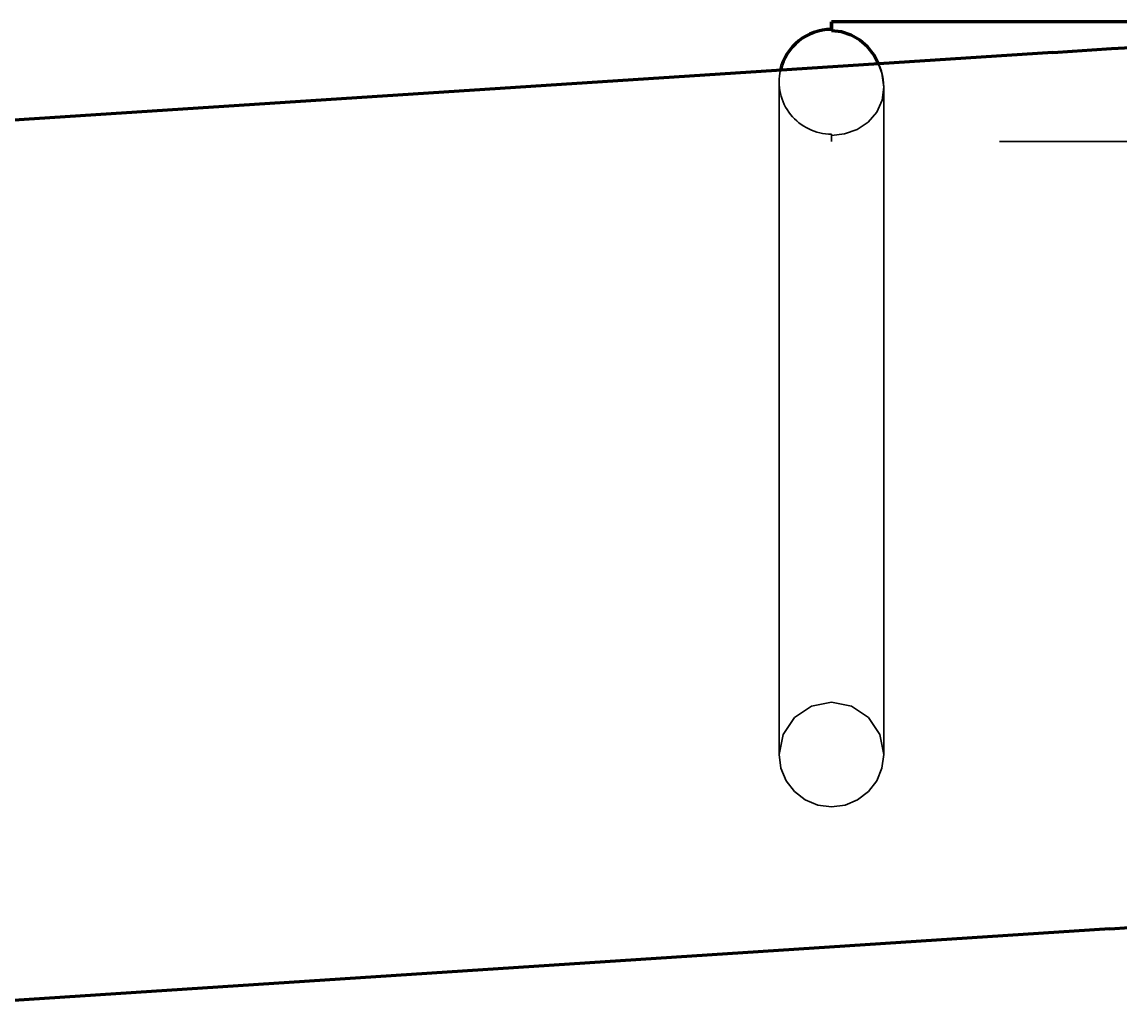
# Model space of a CAD drawing. Header units: millimetres. Extents: x 0 to 2208, y 0 to 420.
# Drawn here: x 184.604 to 187.543, y 215.97 to 218.611 of the extents above; entities that cross this region are included whole.
import ezdxf

# ---------------------------------------------------------------- set-up
doc = ezdxf.new("R2010")
doc.units = ezdxf.units.MM
doc.linetypes.add('IRAM-E-TRAZOS', pattern=[5, 4, -1])
doc.layers.add('01-VISIBLE', color=7, linetype='CONTINUOUS', lineweight=70)
doc.layers.add('02-OCULTA', color=4, linetype='IRAM-E-TRAZOS', lineweight=35)

msp = doc.modelspace()

# ---------------------------------------------------------------- linework, layer by layer
at = {"layer": '01-VISIBLE'}
for p, q in [((187.6709, 218.6111), (186.7709, 218.6111)), ((187.3633, 218.5295), (184.0734, 218.3152)), ((187.516, 216.1845), (184.2261, 215.9702))]:
    msp.add_line(p, q, dxfattribs=at)
for points in [[(186.7709, 218.6111), (186.7709, 218.6078), (186.7709, 218.6044), (186.7709, 218.6011), (186.7709, 218.5978), (186.7709, 218.5944), (186.7709, 218.5911)], [(186.7709, 218.5878), (186.7709, 218.5917), (186.7709, 218.5955), (186.7709, 218.5994), (186.7709, 218.6033), (186.7709, 218.6072), (186.7709, 218.6111)], [(186.8973, 218.4992), (186.8842, 218.523), (186.8673, 218.5442), (186.8469, 218.5622), (186.8236, 218.576), (186.7979, 218.5847), (186.7709, 218.5878)], [(187.3633, 218.5295), (187.4158, 218.533), (187.4683, 218.5364), (187.5208, 218.5398), (187.5733, 218.5432), (187.6258, 218.5466), (187.6783, 218.5501), (187.7308, 218.5535), (187.7834, 218.5569), (187.8359, 218.5603), (187.8884, 218.5638), (187.9409, 218.5672), (187.9934, 218.5706), (188.0459, 218.574), (188.0984, 218.5774), (188.1509, 218.5809)], [(187.516, 216.1845), (187.5689, 216.188), (187.6218, 216.1914), (187.6748, 216.1949), (187.7277, 216.1983), (187.7806, 216.2017), (187.8335, 216.2052), (187.8864, 216.2086), (187.9393, 216.2121), (187.9922, 216.2155), (188.0451, 216.219), (188.098, 216.2224), (188.1509, 216.2259)]]:
    msp.add_lwpolyline(points, dxfattribs=at)
msp.add_arc((186.7709, 218.4511), 0.14, 90, 167.2249, dxfattribs=at)
at = {"layer": '02-OCULTA'}
msp.add_line((191.2209, 218.2911), (186.7709, 218.2911), dxfattribs=at)
for points in [[(186.7709, 218.5911), (186.7709, 218.5905), (186.7709, 218.59), (186.7709, 218.5894), (186.7709, 218.5889), (186.7709, 218.5883), (186.7709, 218.5878)], [(186.7709, 218.5878), (186.7709, 218.5883), (186.7709, 218.5889), (186.7709, 218.5894), (186.7709, 218.59), (186.7709, 218.5905), (186.7709, 218.5911)], [(186.7709, 218.5911), (186.7709, 218.5905), (186.7709, 218.59), (186.7709, 218.5894), (186.7709, 218.5889), (186.7709, 218.5883), (186.7709, 218.5878)], [(186.9109, 218.4369), (186.906, 218.4743), (186.8922, 218.5095), (186.8706, 218.5406), (186.8422, 218.5655), (186.8082, 218.5819), (186.7709, 218.5878)], [(186.9109, 218.4369), (186.9105, 218.4476), (186.9093, 218.4582), (186.9074, 218.4687), (186.9047, 218.4791), (186.9013, 218.4893), (186.8973, 218.4992)], [(186.6309, 218.4511), (186.6309, 218.3997), (186.6309, 218.3482), (186.6309, 218.2968), (186.6309, 218.2454), (186.6309, 218.194), (186.6309, 218.1425), (186.6309, 218.0911), (186.6309, 218.0397), (186.6309, 217.9882), (186.6309, 217.9368), (186.6309, 217.8854), (186.6309, 217.834), (186.6309, 217.7825), (186.6309, 217.7311), (186.6309, 217.6797), (186.6309, 217.6282), (186.6309, 217.5768), (186.6309, 217.5254), (186.6309, 217.474), (186.6309, 217.4225), (186.6309, 217.3711), (186.6309, 217.3197), (186.6309, 217.2682), (186.6309, 217.2168), (186.6309, 217.1654), (186.6309, 217.114), (186.6309, 217.0625), (186.6309, 217.0111), (186.6309, 216.9597), (186.6309, 216.9082), (186.6309, 216.8568), (186.6309, 216.8054), (186.6309, 216.754), (186.6309, 216.7025), (186.6309, 216.6511)], [(186.6309, 218.4511), (186.6309, 218.3997), (186.6309, 218.3482), (186.6309, 218.2968), (186.6309, 218.2454), (186.6309, 218.194), (186.6309, 218.1425), (186.6309, 218.0911), (186.6309, 218.0397), (186.6309, 217.9882), (186.6309, 217.9368), (186.6309, 217.8854), (186.6309, 217.834), (186.6309, 217.7825), (186.6309, 217.7311), (186.6309, 217.6797), (186.6309, 217.6282), (186.6309, 217.5768), (186.6309, 217.5254), (186.6309, 217.474), (186.6309, 217.4225), (186.6309, 217.3711), (186.6309, 217.3197), (186.6309, 217.2682), (186.6309, 217.2168), (186.6309, 217.1654), (186.6309, 217.114), (186.6309, 217.0625), (186.6309, 217.0111), (186.6309, 216.9597), (186.6309, 216.9082), (186.6309, 216.8568), (186.6309, 216.8054), (186.6309, 216.754), (186.6309, 216.7025), (186.6309, 216.6511)], [(186.7709, 218.3078), (186.8061, 218.3116), (186.8396, 218.3231), (186.8691, 218.3426), (186.8921, 218.3695), (186.9063, 218.4018), (186.9109, 218.4369)], [(186.7709, 218.3078), (186.8061, 218.3116), (186.8396, 218.3231), (186.8691, 218.3426), (186.8921, 218.3695), (186.9063, 218.4018), (186.9109, 218.4369)], [(186.9109, 218.4369), (186.9109, 218.3859), (186.9109, 218.3348), (186.9109, 218.2838), (186.9109, 218.2328), (186.9109, 218.1818), (186.9109, 218.1307), (186.9109, 218.0797), (186.9109, 218.0287), (186.9109, 217.9777), (186.9109, 217.9267), (186.9109, 217.8756), (186.9109, 217.8246), (186.9109, 217.7736), (186.9109, 217.7226), (186.9109, 217.6715), (186.9109, 217.6205), (186.9109, 217.5695), (186.9109, 217.5185), (186.9109, 217.4675), (186.9109, 217.4164), (186.9109, 217.3654), (186.9109, 217.3144), (186.9109, 217.2634), (186.9109, 217.2123), (186.9109, 217.1613), (186.9109, 217.1103), (186.9109, 217.0593), (186.9109, 217.0083), (186.9109, 216.9572), (186.9109, 216.9062), (186.9109, 216.8552), (186.9109, 216.8042), (186.9109, 216.7531), (186.9109, 216.7021), (186.9109, 216.6511)], [(186.9109, 218.4369), (186.9109, 218.3859), (186.9109, 218.3348), (186.9109, 218.2838), (186.9109, 218.2328), (186.9109, 218.1818), (186.9109, 218.1307), (186.9109, 218.0797), (186.9109, 218.0287), (186.9109, 217.9777), (186.9109, 217.9267), (186.9109, 217.8756), (186.9109, 217.8246), (186.9109, 217.7736), (186.9109, 217.7226), (186.9109, 217.6715), (186.9109, 217.6205), (186.9109, 217.5695), (186.9109, 217.5185), (186.9109, 217.4675), (186.9109, 217.4164), (186.9109, 217.3654), (186.9109, 217.3144), (186.9109, 217.2634), (186.9109, 217.2123), (186.9109, 217.1613), (186.9109, 217.1103), (186.9109, 217.0593), (186.9109, 217.0083), (186.9109, 216.9572), (186.9109, 216.9062), (186.9109, 216.8552), (186.9109, 216.8042), (186.9109, 216.7531), (186.9109, 216.7021), (186.9109, 216.6511)], [(186.7709, 218.3111), (186.7709, 218.3105), (186.7709, 218.31), (186.7709, 218.3094), (186.7709, 218.3089), (186.7709, 218.3083), (186.7709, 218.3078)], [(186.7709, 218.3078), (186.7709, 218.3083), (186.7709, 218.3089), (186.7709, 218.3094), (186.7709, 218.31), (186.7709, 218.3105), (186.7709, 218.3111)], [(186.7709, 218.3078), (186.7709, 218.305), (186.7709, 218.3022), (186.7709, 218.2994), (186.7709, 218.2967), (186.7709, 218.2939), (186.7709, 218.2911)], [(186.7709, 218.2911), (186.7709, 218.2939), (186.7709, 218.2967), (186.7709, 218.2994), (186.7709, 218.3022), (186.7709, 218.305), (186.7709, 218.3078)], [(186.6309, 216.6511), (186.6416, 216.7047), (186.6719, 216.7501), (186.7174, 216.7804), (186.7709, 216.7911), (186.8245, 216.7804), (186.8699, 216.7501), (186.9003, 216.7047), (186.9109, 216.6511)], [(186.6309, 216.6511), (186.6357, 216.6149), (186.6497, 216.5811), (186.6719, 216.5521), (186.7009, 216.5299), (186.7347, 216.5159), (186.7709, 216.5111)], [(186.7709, 216.5111), (186.8072, 216.5159), (186.8409, 216.5299), (186.8699, 216.5521), (186.8922, 216.5811), (186.9062, 216.6149), (186.9109, 216.6511)]]:
    msp.add_lwpolyline(points, dxfattribs=at)
msp.add_arc((186.7709, 218.4511), 0.14, 167.2249, -90, dxfattribs=at)

doc.saveas('drawing.dxf')
